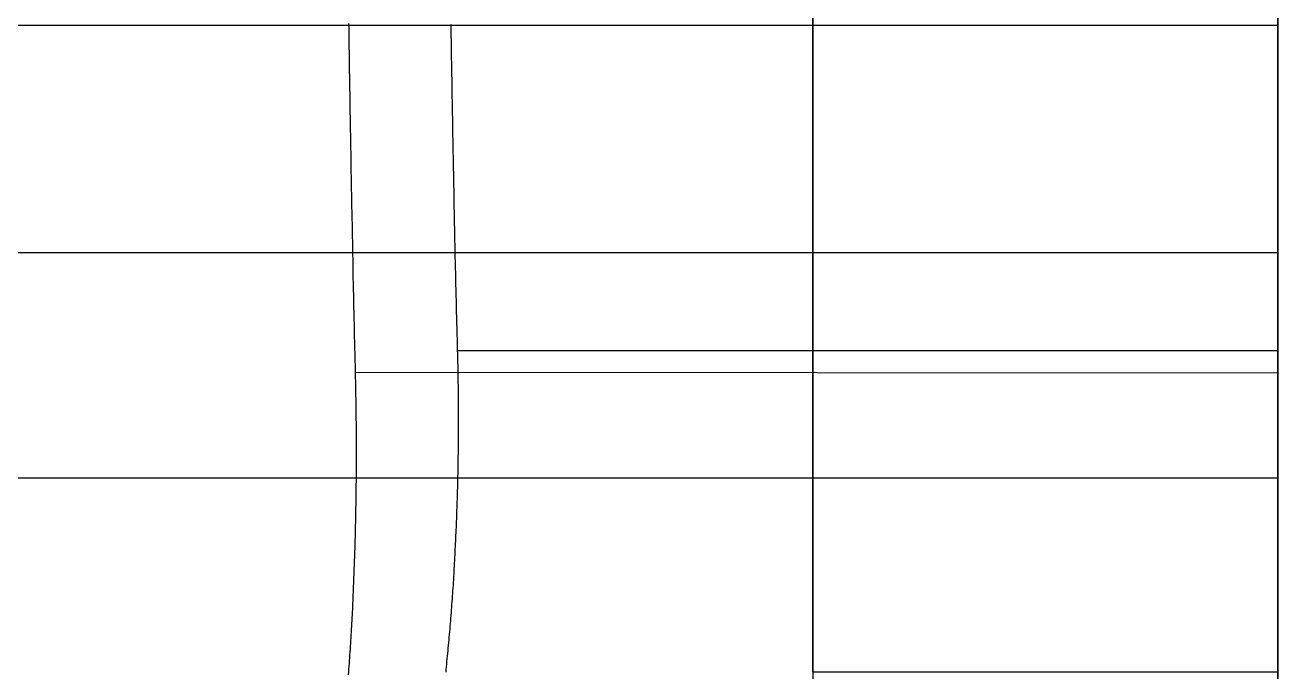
# Model space of a CAD drawing. Extents: x 0 to 702, y -13 to 12.
# Drawn here: x 694.32 to 702, y -4.82 to -0.86 of the extents above; entities that cross this region are included whole.
import ezdxf

# ---------------------------------------------------------------- set-up
doc = ezdxf.new("R2010")
doc.units = 0
doc.layers.get('0').update_dxf_attribs({"linetype": 'CONTINUOUS'})

# ---------------------------------------------------------------- blocks, each defined once
blk = doc.blocks.new('*U1')
at = {"extrusion": (-1, 0, 0)}
blk.add_line((699.15, -4.8234, 1.8437), (699.15, 1.2668, 2.5479), dxfattribs=at)
at = {"extrusion": (0, 0.11486, -0.993382)}
for p, q in [((699.15, -4.8234, 1.8437), (699.15, 1.2668, 2.5479)), ((702, -4.8234, 1.8437), (702, 1.2668, 2.5479)), ((699.15, -4.8234, 1.8437), (702, -4.8234, 1.8437))]:
    blk.add_line(p, q, dxfattribs=at)
at = {"extrusion": (1, 0, 0)}
for p, q in [((702, -4.8234, 1.8437), (702, 1.2668, 2.5479)), ((702, -0.8565, 25.9874), (702, -2.2518, 25.8261)), ((702, -2.2518, 25.8261), (702, -3.6325, 25.5678))]:
    blk.add_line(p, q, dxfattribs=at)
for p, q in [((668.5, -0.8565, 25.9874), (702, -0.8565, 25.9874)), ((668.5, -3.6325, 25.5678), (702, -3.6325, 25.5678)), ((699.15, -4.8234, 1.8437), (702, -4.8234, 1.8437))]:
    blk.add_line(p, q)
at = {"extrusion": (0, -0.11486, 0.993382)}
for p, q in [((668.5, -0.8565, 25.9874), (702, -0.8565, 25.9874)), ((702, -0.8565, 25.9874), (702, -2.2518, 25.8261)), ((668.5, -2.2518, 25.8261), (702, -2.2518, 25.8261))]:
    blk.add_line(p, q, dxfattribs=at)
at = {"extrusion": (0, -0.183875, 0.98295)}
for p, q in [((668.5, -2.2518, 25.8261), (702, -2.2518, 25.8261)), ((702, -2.2518, 25.8261), (702, -3.6325, 25.5678)), ((668.5, -3.6325, 25.5678), (702, -3.6325, 25.5678))]:
    blk.add_line(p, q, dxfattribs=at)
at = {"extrusion": (-1, 0, 0)}
blk.add_arc((0.7647, 15.9879, -699.15), 10, 269.47425, 337.33461, dxfattribs=at)
blk.add_arc((0.7647, 15.9879, -699.15), 10, 269.47425, 337.33461, dxfattribs=at)
at = {"extrusion": (1, 0, 0)}
blk.add_arc((-0.7647, 15.9879, 702), 10, 106.66529, 174.52565, dxfattribs=at)
blk.add_arc((-0.7647, 15.9879, 702), 10, 106.66529, 174.52565, dxfattribs=at)
blk = doc.blocks.new('*U4')
for p, q in [((696.970432, -2.85283, 1.277337), (702, -2.85283, 1.277337)), ((696.970432, -2.85283, 1.277337), (702, -2.85283, 1.277337)), ((696.346448, -2.984347, 0.136095), (702, -2.989996, 0.087082)), ((696.346448, -2.984347, 0.136095), (702, -2.989996, 0.087082))]:
    blk.add_line(p, q)
for points in [[(696.346, -2.98435, 0.136095), (696.346, -2.94813, 0.131967), (696.345, -2.91191, 0.127915), (696.344, -2.87569, 0.12394), (696.343, -2.83947, 0.12004), (696.342, -2.80325, 0.116217), (696.341, -2.76703, 0.11247), (696.34, -2.7308, 0.108799), (696.34, -2.69458, 0.105204), (696.339, -2.65836, 0.101686), (696.338, -2.62213, 0.098243), (696.337, -2.58591, 0.094877), (696.336, -2.54968, 0.091586), (696.336, -2.51346, 0.088371), (696.335, -2.47723, 0.085233), (696.334, -2.441, 0.08217), (696.333, -2.40477, 0.079184), (696.332, -2.36854, 0.076273), (696.332, -2.33231, 0.073438), (696.331, -2.29608, 0.070679), (696.33, -2.25985, 0.067996), (696.329, -2.22362, 0.065389), (696.329, -2.18739, 0.062858), (696.328, -2.15116, 0.060402), (696.327, -2.11492, 0.058022), (696.327, -2.07869, 0.055719), (696.326, -2.04245, 0.053491), (696.325, -2.00622, 0.051338), (696.324, -1.96998, 0.049261), (696.324, -1.93374, 0.04726), (696.323, -1.89751, 0.045335), (696.322, -1.86127, 0.043486), (696.322, -1.82503, 0.041712), (696.321, -1.78879, 0.040014), (696.32, -1.75255, 0.038391), (696.32, -1.71631, 0.036844), (696.319, -1.68007, 0.035372), (696.319, -1.64382, 0.033976), (696.318, -1.60758, 0.032656), (696.317, -1.57134, 0.031411), (696.317, -1.53509, 0.030242), (696.316, -1.49885, 0.029148), (696.316, -1.4626, 0.02813), (696.315, -1.42636, 0.027187), (696.314, -1.39011, 0.026319), (696.314, -1.35386, 0.025527), (696.313, -1.31761, 0.02481), (696.313, -1.28137, 0.024169), (696.312, -1.24512, 0.023603), (696.312, -1.20887, 0.023113), (696.311, -1.17262, 0.022697), (696.31, -1.13636, 0.022357), (696.31, -1.10011, 0.022092), (696.309, -1.06386, 0.021903), (696.309, -1.02761, 0.021789), (696.308, -0.991351, 0.02175), (696.308, -0.955097, 0.021786), (696.307, -0.918841, 0.021897), (696.307, -0.882585, 0.022084), (696.306, -0.846329, 0.022346)], [(696.346, -2.98435, 0.136095), (696.346, -2.94813, 0.131967), (696.345, -2.91191, 0.127915), (696.344, -2.87569, 0.12394), (696.343, -2.83947, 0.12004), (696.342, -2.80325, 0.116217), (696.341, -2.76703, 0.11247), (696.34, -2.7308, 0.108799), (696.34, -2.69458, 0.105204), (696.339, -2.65836, 0.101686), (696.338, -2.62213, 0.098243), (696.337, -2.58591, 0.094877), (696.336, -2.54968, 0.091586), (696.336, -2.51346, 0.088371), (696.335, -2.47723, 0.085233), (696.334, -2.441, 0.08217), (696.333, -2.40477, 0.079184), (696.332, -2.36854, 0.076273), (696.332, -2.33231, 0.073438), (696.331, -2.29608, 0.070679), (696.33, -2.25985, 0.067996), (696.329, -2.22362, 0.065389), (696.329, -2.18739, 0.062858), (696.328, -2.15116, 0.060402), (696.327, -2.11492, 0.058022), (696.327, -2.07869, 0.055719), (696.326, -2.04245, 0.053491), (696.325, -2.00622, 0.051338), (696.324, -1.96998, 0.049261), (696.324, -1.93374, 0.04726), (696.323, -1.89751, 0.045335), (696.322, -1.86127, 0.043486), (696.322, -1.82503, 0.041712), (696.321, -1.78879, 0.040014), (696.32, -1.75255, 0.038391), (696.32, -1.71631, 0.036844), (696.319, -1.68007, 0.035372), (696.319, -1.64382, 0.033976), (696.318, -1.60758, 0.032656), (696.317, -1.57134, 0.031411), (696.317, -1.53509, 0.030242), (696.316, -1.49885, 0.029148), (696.316, -1.4626, 0.02813), (696.315, -1.42636, 0.027187), (696.314, -1.39011, 0.026319), (696.314, -1.35386, 0.025527), (696.313, -1.31761, 0.02481), (696.313, -1.28137, 0.024169), (696.312, -1.24512, 0.023603), (696.312, -1.20887, 0.023113), (696.311, -1.17262, 0.022697), (696.31, -1.13636, 0.022357), (696.31, -1.10011, 0.022092), (696.309, -1.06386, 0.021903), (696.309, -1.02761, 0.021789), (696.308, -0.991351, 0.02175), (696.308, -0.955097, 0.021786), (696.307, -0.918841, 0.021897), (696.307, -0.882585, 0.022084), (696.306, -0.846329, 0.022346)], [(696.93, -0.853063, 1.17078), (696.931, -0.886998, 1.17053), (696.931, -0.92093, 1.17035), (696.932, -0.954862, 1.17025), (696.932, -0.988792, 1.17021), (696.933, -1.02272, 1.17025), (696.933, -1.05665, 1.17036), (696.934, -1.09057, 1.17053), (696.935, -1.1245, 1.17078), (696.935, -1.15842, 1.1711), (696.936, -1.19234, 1.17149), (696.936, -1.22626, 1.17195), (696.937, -1.26018, 1.17248), (696.937, -1.2941, 1.17308), (696.938, -1.32802, 1.17375), (696.938, -1.36193, 1.17449), (696.939, -1.39585, 1.17531), (696.94, -1.42976, 1.17619), (696.94, -1.46367, 1.17714), (696.941, -1.49758, 1.17817), (696.941, -1.53149, 1.17926), (696.942, -1.56539, 1.18043), (696.943, -1.5993, 1.18167), (696.943, -1.6332, 1.18298), (696.944, -1.66711, 1.18436), (696.944, -1.70101, 1.18581), (696.945, -1.73491, 1.18733), (696.946, -1.76881, 1.18892), (696.946, -1.8027, 1.19058), (696.947, -1.8366, 1.19231), (696.948, -1.87049, 1.19412), (696.948, -1.90439, 1.19599), (696.949, -1.93828, 1.19794), (696.95, -1.97217, 1.19996), (696.951, -2.00606, 1.20204), (696.951, -2.03994, 1.2042), (696.952, -2.07383, 1.20643), (696.953, -2.10771, 1.20873), (696.953, -2.1416, 1.21111), (696.954, -2.17548, 1.21355), (696.955, -2.20936, 1.21606), (696.956, -2.24324, 1.21865), (696.956, -2.27712, 1.2213), (696.957, -2.31099, 1.22403), (696.958, -2.34487, 1.22683), (696.959, -2.37874, 1.2297), (696.96, -2.41262, 1.23264), (696.96, -2.44649, 1.23565), (696.961, -2.48036, 1.23873), (696.962, -2.51422, 1.24189), (696.963, -2.54809, 1.24511), (696.964, -2.58196, 1.24841), (696.964, -2.61582, 1.25177), (696.965, -2.64968, 1.25521), (696.966, -2.68354, 1.25872), (696.967, -2.7174, 1.2623), (696.968, -2.75126, 1.26595), (696.969, -2.78512, 1.26968), (696.97, -2.81898, 1.27347), (696.97, -2.85283, 1.27734)], [(696.93, -0.853063, 1.17078), (696.931, -0.886998, 1.17053), (696.931, -0.92093, 1.17035), (696.932, -0.954862, 1.17025), (696.932, -0.988792, 1.17021), (696.933, -1.02272, 1.17025), (696.933, -1.05665, 1.17036), (696.934, -1.09057, 1.17053), (696.935, -1.1245, 1.17078), (696.935, -1.15842, 1.1711), (696.936, -1.19234, 1.17149), (696.936, -1.22626, 1.17195), (696.937, -1.26018, 1.17248), (696.937, -1.2941, 1.17308), (696.938, -1.32802, 1.17375), (696.938, -1.36193, 1.17449), (696.939, -1.39585, 1.17531), (696.94, -1.42976, 1.17619), (696.94, -1.46367, 1.17714), (696.941, -1.49758, 1.17817), (696.941, -1.53149, 1.17926), (696.942, -1.56539, 1.18043), (696.943, -1.5993, 1.18167), (696.943, -1.6332, 1.18298), (696.944, -1.66711, 1.18436), (696.944, -1.70101, 1.18581), (696.945, -1.73491, 1.18733), (696.946, -1.76881, 1.18892), (696.946, -1.8027, 1.19058), (696.947, -1.8366, 1.19231), (696.948, -1.87049, 1.19412), (696.948, -1.90439, 1.19599), (696.949, -1.93828, 1.19794), (696.95, -1.97217, 1.19996), (696.951, -2.00606, 1.20204), (696.951, -2.03994, 1.2042), (696.952, -2.07383, 1.20643), (696.953, -2.10771, 1.20873), (696.953, -2.1416, 1.21111), (696.954, -2.17548, 1.21355), (696.955, -2.20936, 1.21606), (696.956, -2.24324, 1.21865), (696.956, -2.27712, 1.2213), (696.957, -2.31099, 1.22403), (696.958, -2.34487, 1.22683), (696.959, -2.37874, 1.2297), (696.96, -2.41262, 1.23264), (696.96, -2.44649, 1.23565), (696.961, -2.48036, 1.23873), (696.962, -2.51422, 1.24189), (696.963, -2.54809, 1.24511), (696.964, -2.58196, 1.24841), (696.964, -2.61582, 1.25177), (696.965, -2.64968, 1.25521), (696.966, -2.68354, 1.25872), (696.967, -2.7174, 1.2623), (696.968, -2.75126, 1.26595), (696.969, -2.78512, 1.26968), (696.97, -2.81898, 1.27347), (696.97, -2.85283, 1.27734)], [(696.97, -2.85283, 1.27734), (696.971, -2.87064, 1.27941), (696.971, -2.88845, 1.28152), (696.972, -2.90624, 1.28368), (696.972, -2.92402, 1.28587), (696.973, -2.94178, 1.2881), (696.973, -2.95954, 1.29038), (696.973, -2.97728, 1.29269), (696.974, -2.99501, 1.29504), (696.974, -3.01273, 1.29743), (696.974, -3.03044, 1.29986), (696.974, -3.04813, 1.30233), (696.975, -3.06582, 1.30484), (696.975, -3.08349, 1.30739), (696.975, -3.10115, 1.30998), (696.975, -3.1188, 1.31261), (696.975, -3.13643, 1.31528), (696.976, -3.15406, 1.31799), (696.976, -3.17167, 1.32073), (696.976, -3.18927, 1.32352), (696.976, -3.20686, 1.32635), (696.976, -3.22444, 1.32921), (696.976, -3.242, 1.33212), (696.976, -3.25955, 1.33506), (696.976, -3.2771, 1.33804), (696.976, -3.29463, 1.34107), (696.976, -3.31214, 1.34413), (696.976, -3.32965, 1.34723), (696.976, -3.34714, 1.35037), (696.976, -3.36463, 1.35355), (696.976, -3.3821, 1.35676), (696.976, -3.39956, 1.36002), (696.975, -3.417, 1.36332), (696.975, -3.43444, 1.36665), (696.975, -3.45187, 1.37003), (696.975, -3.46928, 1.37344), (696.975, -3.48668, 1.37689), (696.974, -3.50407, 1.38039), (696.974, -3.52145, 1.38392), (696.974, -3.53881, 1.38748), (696.974, -3.55617, 1.39109), (696.973, -3.57351, 1.39474), (696.973, -3.59084, 1.39842), (696.973, -3.60816, 1.40215), (696.972, -3.62547, 1.40591), (696.972, -3.64276, 1.40971), (696.972, -3.66005, 1.41355), (696.971, -3.67732, 1.41743), (696.971, -3.69458, 1.42135), (696.97, -3.71183, 1.42531), (696.97, -3.72907, 1.4293), (696.969, -3.74629, 1.43334), (696.969, -3.76351, 1.43741), (696.968, -3.78071, 1.44152), (696.968, -3.7979, 1.44567), (696.967, -3.81508, 1.44986), (696.966, -3.83225, 1.45408), (696.966, -3.84941, 1.45835), (696.965, -3.86656, 1.46265), (696.965, -3.88369, 1.46699), (696.964, -3.90081, 1.47137), (696.963, -3.91792, 1.47579), (696.963, -3.93502, 1.48025), (696.962, -3.95211, 1.48474), (696.961, -3.96919, 1.48928), (696.96, -3.98625, 1.49385), (696.96, -4.00331, 1.49846), (696.959, -4.02035, 1.5031), (696.958, -4.03738, 1.50779), (696.957, -4.0544, 1.51251), (696.956, -4.07141, 1.51727), (696.955, -4.0884, 1.52207), (696.955, -4.10539, 1.52691), (696.954, -4.12236, 1.53179), (696.953, -4.13933, 1.53671), (696.952, -4.15629, 1.54166), (696.951, -4.17323, 1.54665), (696.95, -4.19017, 1.55169), (696.949, -4.2071, 1.55676), (696.948, -4.22402, 1.56187), (696.947, -4.24093, 1.56702), (696.946, -4.25782, 1.57221), (696.945, -4.27471, 1.57744), (696.944, -4.29159, 1.5827), (696.942, -4.30846, 1.58801), (696.941, -4.32532, 1.59335), (696.94, -4.34216, 1.59874), (696.939, -4.359, 1.60416), (696.938, -4.37583, 1.60962), (696.937, -4.39264, 1.61512), (696.935, -4.40944, 1.62066), (696.934, -4.42624, 1.62623), (696.933, -4.44302, 1.63185), (696.932, -4.45979, 1.6375), (696.93, -4.47655, 1.64319), (696.929, -4.4933, 1.64892), (696.928, -4.51003, 1.65469), (696.926, -4.52676, 1.6605), (696.925, -4.54347, 1.66634), (696.924, -4.56017, 1.67223), (696.922, -4.57686, 1.67815), (696.921, -4.59353, 1.68411), (696.919, -4.6102, 1.69011), (696.918, -4.62685, 1.69615), (696.916, -4.64349, 1.70222), (696.915, -4.66012, 1.70833), (696.913, -4.67673, 1.71448), (696.912, -4.69333, 1.72067), (696.91, -4.70992, 1.7269), (696.909, -4.7265, 1.73317), (696.907, -4.74306, 1.73947), (696.905, -4.75961, 1.74581), (696.904, -4.77614, 1.75219), (696.902, -4.79266, 1.75861), (696.9, -4.80917, 1.76506), (696.899, -4.82567, 1.77155)], [(696.97, -2.85283, 1.27734), (696.971, -2.87064, 1.27941), (696.971, -2.88845, 1.28152), (696.972, -2.90624, 1.28368), (696.972, -2.92402, 1.28587), (696.973, -2.94178, 1.2881), (696.973, -2.95954, 1.29038), (696.973, -2.97728, 1.29269), (696.974, -2.99501, 1.29504), (696.974, -3.01273, 1.29743), (696.974, -3.03044, 1.29986), (696.974, -3.04813, 1.30233), (696.975, -3.06582, 1.30484), (696.975, -3.08349, 1.30739), (696.975, -3.10115, 1.30998), (696.975, -3.1188, 1.31261), (696.975, -3.13643, 1.31528), (696.976, -3.15406, 1.31799), (696.976, -3.17167, 1.32073), (696.976, -3.18927, 1.32352), (696.976, -3.20686, 1.32635), (696.976, -3.22444, 1.32921), (696.976, -3.242, 1.33212), (696.976, -3.25955, 1.33506), (696.976, -3.2771, 1.33804), (696.976, -3.29463, 1.34107), (696.976, -3.31214, 1.34413), (696.976, -3.32965, 1.34723), (696.976, -3.34714, 1.35037), (696.976, -3.36463, 1.35355), (696.976, -3.3821, 1.35676), (696.976, -3.39956, 1.36002), (696.975, -3.417, 1.36332), (696.975, -3.43444, 1.36665), (696.975, -3.45187, 1.37003), (696.975, -3.46928, 1.37344), (696.975, -3.48668, 1.37689), (696.974, -3.50407, 1.38039), (696.974, -3.52145, 1.38392), (696.974, -3.53881, 1.38748), (696.974, -3.55617, 1.39109), (696.973, -3.57351, 1.39474), (696.973, -3.59084, 1.39842), (696.973, -3.60816, 1.40215), (696.972, -3.62547, 1.40591), (696.972, -3.64276, 1.40971), (696.972, -3.66005, 1.41355), (696.971, -3.67732, 1.41743), (696.971, -3.69458, 1.42135), (696.97, -3.71183, 1.42531), (696.97, -3.72907, 1.4293), (696.969, -3.74629, 1.43334), (696.969, -3.76351, 1.43741), (696.968, -3.78071, 1.44152), (696.968, -3.7979, 1.44567), (696.967, -3.81508, 1.44986), (696.966, -3.83225, 1.45408), (696.966, -3.84941, 1.45835), (696.965, -3.86656, 1.46265), (696.965, -3.88369, 1.46699), (696.964, -3.90081, 1.47137), (696.963, -3.91792, 1.47579), (696.963, -3.93502, 1.48025), (696.962, -3.95211, 1.48474), (696.961, -3.96919, 1.48928), (696.96, -3.98625, 1.49385), (696.96, -4.00331, 1.49846), (696.959, -4.02035, 1.5031), (696.958, -4.03738, 1.50779), (696.957, -4.0544, 1.51251), (696.956, -4.07141, 1.51727), (696.955, -4.0884, 1.52207), (696.955, -4.10539, 1.52691), (696.954, -4.12236, 1.53179), (696.953, -4.13933, 1.53671), (696.952, -4.15629, 1.54166), (696.951, -4.17323, 1.54665), (696.95, -4.19017, 1.55169), (696.949, -4.2071, 1.55676), (696.948, -4.22402, 1.56187), (696.947, -4.24093, 1.56702), (696.946, -4.25782, 1.57221), (696.945, -4.27471, 1.57744), (696.944, -4.29159, 1.5827), (696.942, -4.30846, 1.58801), (696.941, -4.32532, 1.59335), (696.94, -4.34216, 1.59874), (696.939, -4.359, 1.60416), (696.938, -4.37583, 1.60962), (696.937, -4.39264, 1.61512), (696.935, -4.40944, 1.62066), (696.934, -4.42624, 1.62623), (696.933, -4.44302, 1.63185), (696.932, -4.45979, 1.6375), (696.93, -4.47655, 1.64319), (696.929, -4.4933, 1.64892), (696.928, -4.51003, 1.65469), (696.926, -4.52676, 1.6605), (696.925, -4.54347, 1.66634), (696.924, -4.56017, 1.67223), (696.922, -4.57686, 1.67815), (696.921, -4.59353, 1.68411), (696.919, -4.6102, 1.69011), (696.918, -4.62685, 1.69615), (696.916, -4.64349, 1.70222), (696.915, -4.66012, 1.70833), (696.913, -4.67673, 1.71448), (696.912, -4.69333, 1.72067), (696.91, -4.70992, 1.7269), (696.909, -4.7265, 1.73317), (696.907, -4.74306, 1.73947), (696.905, -4.75961, 1.74581), (696.904, -4.77614, 1.75219), (696.902, -4.79266, 1.75861), (696.9, -4.80917, 1.76506), (696.899, -4.82567, 1.77155)], [(696.304, -4.84064, 0.553993), (696.305, -4.82327, 0.548094), (696.306, -4.80587, 0.54223), (696.308, -4.78847, 0.536401), (696.309, -4.77105, 0.530607), (696.31, -4.75362, 0.524848), (696.311, -4.73617, 0.519125), (696.312, -4.71872, 0.513437), (696.313, -4.70125, 0.507785), (696.315, -4.68377, 0.502169), (696.316, -4.66628, 0.496589), (696.317, -4.64878, 0.491045), (696.318, -4.63126, 0.485537), (696.319, -4.61374, 0.480066), (696.32, -4.59621, 0.474631), (696.321, -4.57867, 0.469234), (696.322, -4.56112, 0.463872), (696.323, -4.54357, 0.458548), (696.324, -4.526, 0.453261), (696.325, -4.50843, 0.448012), (696.326, -4.49085, 0.442799), (696.327, -4.47327, 0.437625), (696.328, -4.45568, 0.432488), (696.329, -4.43808, 0.427388), (696.329, -4.42048, 0.422327), (696.33, -4.40287, 0.417304), (696.331, -4.38525, 0.412316), (696.332, -4.36763, 0.407365), (696.333, -4.34999, 0.402451), (696.334, -4.33235, 0.397573), (696.334, -4.3147, 0.392731), (696.335, -4.29704, 0.387926), (696.336, -4.27937, 0.383157), (696.337, -4.26169, 0.378424), (696.337, -4.244, 0.373728), (696.338, -4.22631, 0.369069), (696.339, -4.2086, 0.364446), (696.339, -4.19089, 0.359859), (696.34, -4.17317, 0.355309), (696.341, -4.15544, 0.350796), (696.341, -4.1377, 0.346319), (696.342, -4.11995, 0.341878), (696.342, -4.1022, 0.337474), (696.343, -4.08443, 0.333107), (696.344, -4.06666, 0.328776), (696.344, -4.04888, 0.324482), (696.345, -4.03109, 0.320224), (696.345, -4.01329, 0.316002), (696.346, -3.99548, 0.311818), (696.346, -3.97767, 0.30767), (696.346, -3.95984, 0.303558), (696.347, -3.94201, 0.299483), (696.347, -3.92417, 0.295445), (696.348, -3.90631, 0.291443), (696.348, -3.88845, 0.287478), (696.348, -3.87059, 0.28355), (696.349, -3.85271, 0.279658), (696.349, -3.83482, 0.275802), (696.349, -3.81693, 0.271984), (696.35, -3.79903, 0.268202), (696.35, -3.78111, 0.264457), (696.35, -3.76319, 0.260748), (696.351, -3.74526, 0.257076), (696.351, -3.72733, 0.253441), (696.351, -3.70938, 0.249843), (696.351, -3.69142, 0.246281), (696.351, -3.67346, 0.242756), (696.352, -3.65549, 0.239268), (696.352, -3.6375, 0.235816), (696.352, -3.61951, 0.232401), (696.352, -3.60152, 0.229023), (696.352, -3.58351, 0.225682), (696.352, -3.56549, 0.222377), (696.352, -3.54747, 0.21911), (696.352, -3.52943, 0.215879), (696.352, -3.51139, 0.212685), (696.352, -3.49334, 0.209527), (696.352, -3.47528, 0.206407), (696.352, -3.45721, 0.203323), (696.352, -3.43913, 0.200276), (696.352, -3.42104, 0.197266), (696.352, -3.40295, 0.194293), (696.352, -3.38485, 0.191356), (696.352, -3.36673, 0.188457), (696.352, -3.34861, 0.185594), (696.352, -3.33048, 0.182768), (696.352, -3.31234, 0.179979), (696.352, -3.2942, 0.177227), (696.351, -3.27604, 0.174512), (696.351, -3.25787, 0.171834), (696.351, -3.2397, 0.169192), (696.351, -3.22152, 0.166588), (696.351, -3.20333, 0.164021), (696.35, -3.18513, 0.16149), (696.35, -3.16692, 0.158997), (696.35, -3.1487, 0.15654), (696.349, -3.13047, 0.15412), (696.349, -3.11224, 0.151738), (696.349, -3.094, 0.149392), (696.348, -3.07574, 0.147083), (696.348, -3.05748, 0.144812), (696.348, -3.03921, 0.142577), (696.347, -3.02093, 0.140379), (696.347, -3.00264, 0.138219), (696.346, -2.98435, 0.136095)], [(696.304, -4.84064, 0.553993), (696.305, -4.82327, 0.548094), (696.306, -4.80587, 0.54223), (696.308, -4.78847, 0.536401), (696.309, -4.77105, 0.530607), (696.31, -4.75362, 0.524848), (696.311, -4.73617, 0.519125), (696.312, -4.71872, 0.513437), (696.313, -4.70125, 0.507785), (696.315, -4.68377, 0.502169), (696.316, -4.66628, 0.496589), (696.317, -4.64878, 0.491045), (696.318, -4.63126, 0.485537), (696.319, -4.61374, 0.480066), (696.32, -4.59621, 0.474631), (696.321, -4.57867, 0.469234), (696.322, -4.56112, 0.463872), (696.323, -4.54357, 0.458548), (696.324, -4.526, 0.453261), (696.325, -4.50843, 0.448012), (696.326, -4.49085, 0.442799), (696.327, -4.47327, 0.437625), (696.328, -4.45568, 0.432488), (696.329, -4.43808, 0.427388), (696.329, -4.42048, 0.422327), (696.33, -4.40287, 0.417304), (696.331, -4.38525, 0.412316), (696.332, -4.36763, 0.407365), (696.333, -4.34999, 0.402451), (696.334, -4.33235, 0.397573), (696.334, -4.3147, 0.392731), (696.335, -4.29704, 0.387926), (696.336, -4.27937, 0.383157), (696.337, -4.26169, 0.378424), (696.337, -4.244, 0.373728), (696.338, -4.22631, 0.369069), (696.339, -4.2086, 0.364446), (696.339, -4.19089, 0.359859), (696.34, -4.17317, 0.355309), (696.341, -4.15544, 0.350796), (696.341, -4.1377, 0.346319), (696.342, -4.11995, 0.341878), (696.342, -4.1022, 0.337474), (696.343, -4.08443, 0.333107), (696.344, -4.06666, 0.328776), (696.344, -4.04888, 0.324482), (696.345, -4.03109, 0.320224), (696.345, -4.01329, 0.316002), (696.346, -3.99548, 0.311818), (696.346, -3.97767, 0.30767), (696.346, -3.95984, 0.303558), (696.347, -3.94201, 0.299483), (696.347, -3.92417, 0.295445), (696.348, -3.90631, 0.291443), (696.348, -3.88845, 0.287478), (696.348, -3.87059, 0.28355), (696.349, -3.85271, 0.279658), (696.349, -3.83482, 0.275802), (696.349, -3.81693, 0.271984), (696.35, -3.79903, 0.268202), (696.35, -3.78111, 0.264457), (696.35, -3.76319, 0.260748), (696.351, -3.74526, 0.257076), (696.351, -3.72733, 0.253441), (696.351, -3.70938, 0.249843), (696.351, -3.69142, 0.246281), (696.351, -3.67346, 0.242756), (696.352, -3.65549, 0.239268), (696.352, -3.6375, 0.235816), (696.352, -3.61951, 0.232401), (696.352, -3.60152, 0.229023), (696.352, -3.58351, 0.225682), (696.352, -3.56549, 0.222377), (696.352, -3.54747, 0.21911), (696.352, -3.52943, 0.215879), (696.352, -3.51139, 0.212685), (696.352, -3.49334, 0.209527), (696.352, -3.47528, 0.206407), (696.352, -3.45721, 0.203323), (696.352, -3.43913, 0.200276), (696.352, -3.42104, 0.197266), (696.352, -3.40295, 0.194293), (696.352, -3.38485, 0.191356), (696.352, -3.36673, 0.188457), (696.352, -3.34861, 0.185594), (696.352, -3.33048, 0.182768), (696.352, -3.31234, 0.179979), (696.352, -3.2942, 0.177227), (696.351, -3.27604, 0.174512), (696.351, -3.25787, 0.171834), (696.351, -3.2397, 0.169192), (696.351, -3.22152, 0.166588), (696.351, -3.20333, 0.164021), (696.35, -3.18513, 0.16149), (696.35, -3.16692, 0.158997), (696.35, -3.1487, 0.15654), (696.349, -3.13047, 0.15412), (696.349, -3.11224, 0.151738), (696.349, -3.094, 0.149392), (696.348, -3.07574, 0.147083), (696.348, -3.05748, 0.144812), (696.348, -3.03921, 0.142577), (696.347, -3.02093, 0.140379), (696.347, -3.00264, 0.138219), (696.346, -2.98435, 0.136095)]]:
    blk.add_polyline3d(points)
at = {"extrusion": (1, 0, 0)}
for centre, radius, start, end in [((-0.764738, 15.987856, 702), 11.57, 5.6, 180), ((-0.764738, 15.987856, 702), 11.57, 5.6, 180), ((-0.764738, 15.987856, 702), 10.371867, 5.6, 191.6), ((-0.764738, 15.987856, 702), 10.371867, 5.6, 191.6), ((-0.987695, 17.462089, 702), 17.49, 263.4262169, 293.7737831), ((-0.987695, 17.462089, 702), 17.49, 263.4262169, 293.7737831), ((-0.987695, 17.462089, 702), 16.291867, 263.4262169, 293.7737831), ((-0.987695, 17.462089, 702), 16.291867, 263.4262169, 293.7737831), ((-1.959652, 9.027909, 702), 7.801867, 191.6, 263.4262169), ((-1.959652, 9.027909, 702), 7.801867, 191.6, 263.4262169), ((-1.959652, 9.027909, 702), 9, 191.6, 263.4262169), ((-1.959652, 9.027909, 702), 9, 191.6, 263.4262169)]:
    blk.add_arc(centre, radius, start, end, dxfattribs=at)

msp = doc.modelspace()

# ---------------------------------------------------------------- block references
for name in ['*U4', '*U1']:
    msp.add_blockref(name, (0, 0))

doc.saveas('drawing.dxf')
